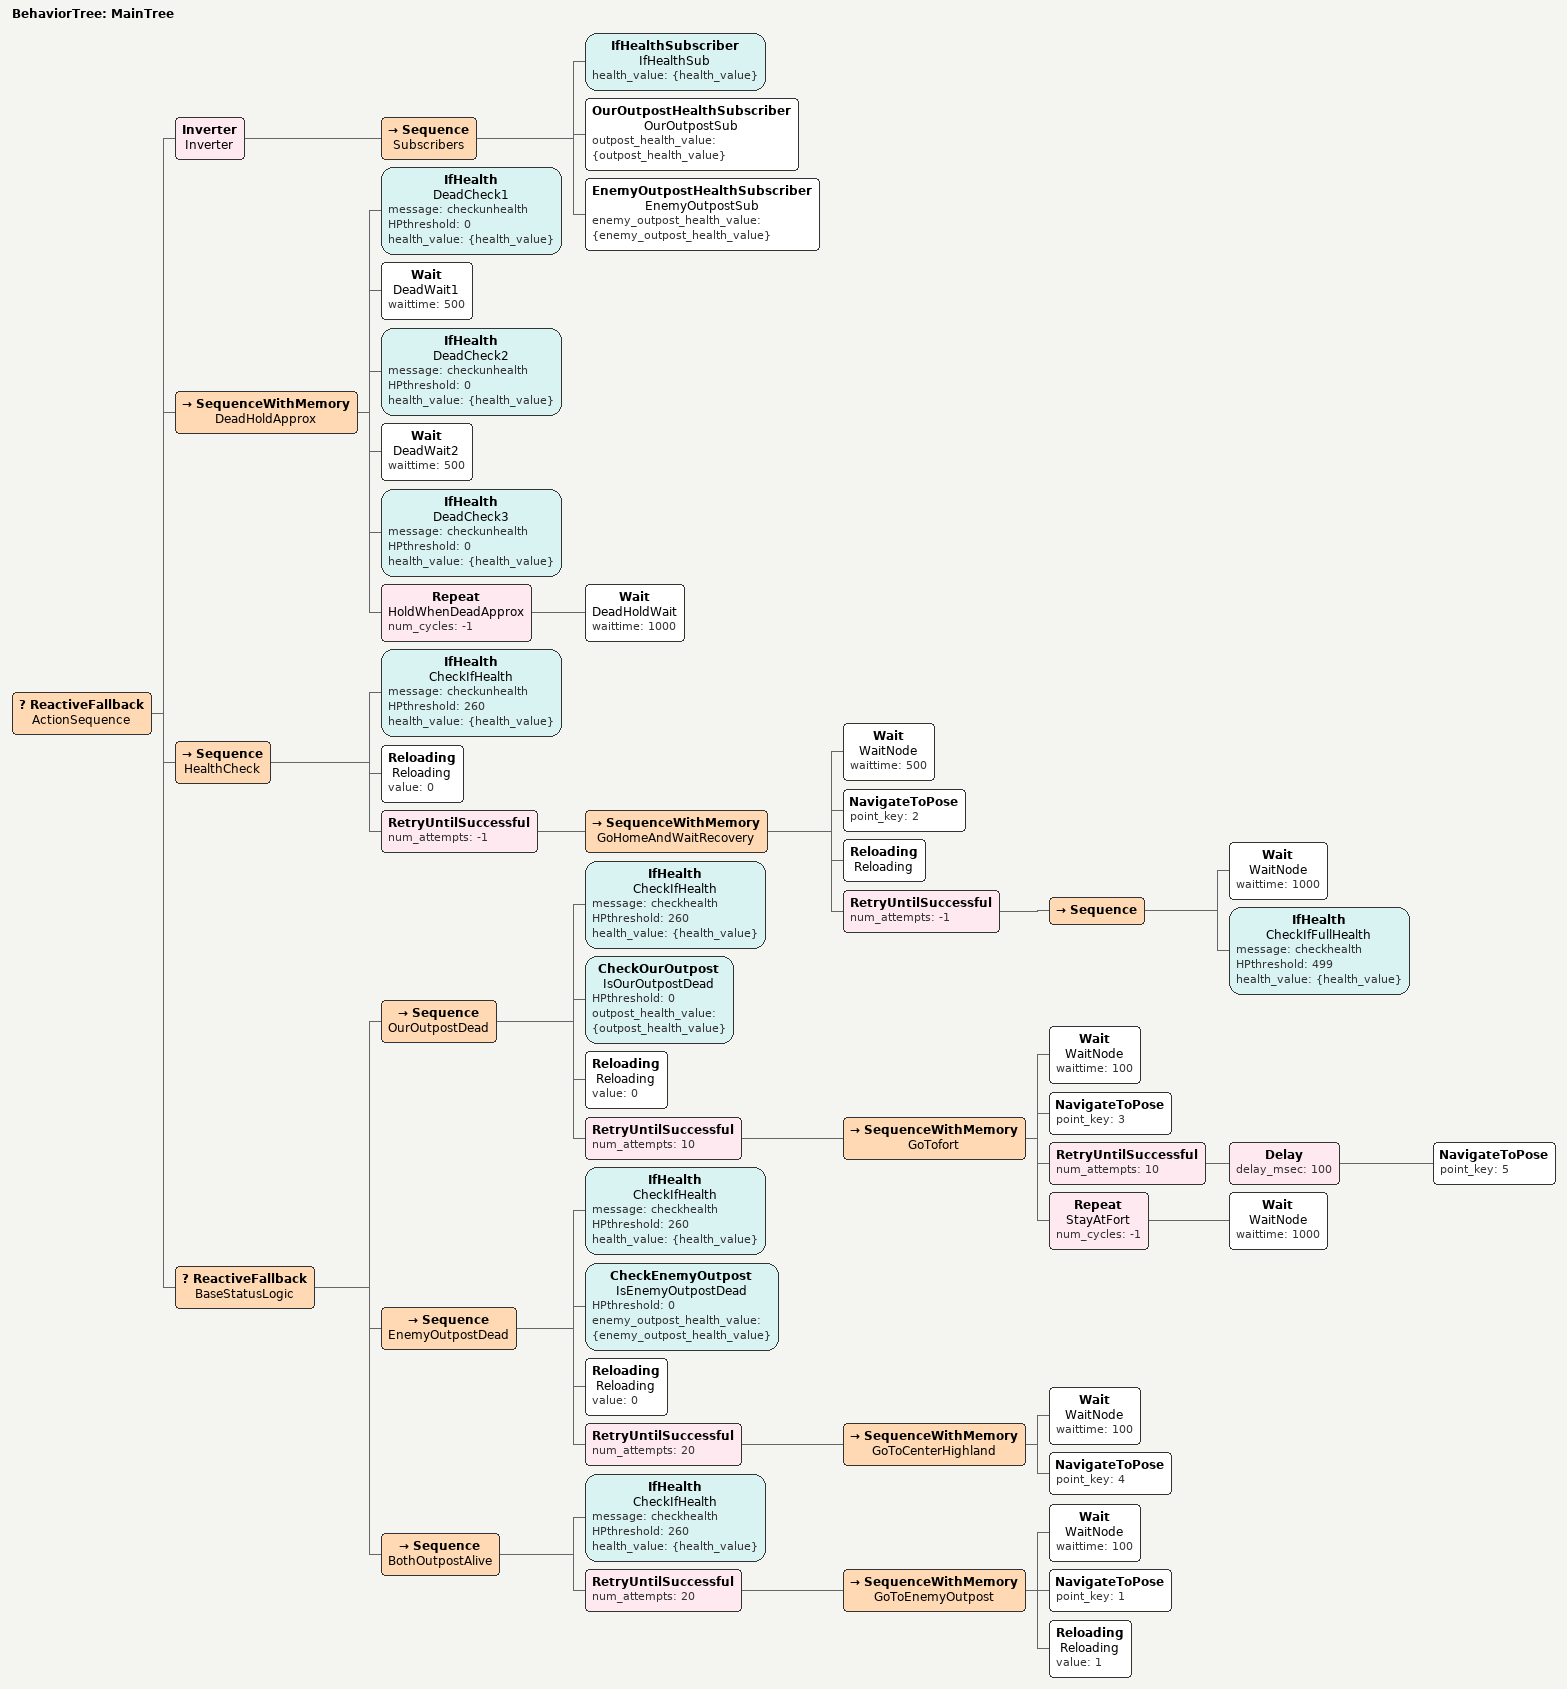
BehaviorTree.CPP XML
<root main_tree_to_execute="MainTree" BTCPP_format="4">
  <BehaviorTree ID="MainTree">
          <ReactiveFallback name="ActionSequence">

            <!-- Subscribers to ROS topics -->
            <Inverter name="Inverter">
              <Sequence name="Subscribers">
                <IfHealthSubscriber name="IfHealthSub" health_value="{health_value}"/>
                <OurOutpostHealthSubscriber name="OurOutpostSub" outpost_health_value="{outpost_health_value}"/>
                <EnemyOutpostHealthSubscriber name="EnemyOutpostSub" enemy_outpost_health_value="{enemy_outpost_health_value}"/>
              </Sequence>
            </Inverter>

            <!-- 战亡近似（纯XML）：health=0 连续三次检查后进入驻留 -->
            <SequenceWithMemory name="DeadHoldApprox">
              <IfHealth name="DeadCheck1" message="checkunhealth" HPthreshold="0" health_value="{health_value}"/>
              <Wait name="DeadWait1" waittime="500"/>
              <IfHealth name="DeadCheck2" message="checkunhealth" HPthreshold="0" health_value="{health_value}"/>
              <Wait name="DeadWait2" waittime="500"/>
              <IfHealth name="DeadCheck3" message="checkunhealth" HPthreshold="0" health_value="{health_value}"/>
              <Repeat name="HoldWhenDeadApprox" num_cycles="-1">
                <Wait name="DeadHoldWait" waittime="1000"/>
              </Repeat>
            </SequenceWithMemory>

            <!-- 最高优先级：血量检查 -->
            <Sequence name="HealthCheck">
              <IfHealth name="CheckIfHealth" message="checkunhealth" HPthreshold="260" health_value="{health_value}"/>
              <Reloading name="Reloading" value="0"/>
              <RetryUntilSuccessful num_attempts="-1">
                <SequenceWithMemory name="GoHomeAndWaitRecovery">
                  <Wait name="WaitNode" waittime="500"/>
                  <NavigateToPose point_key="2"/>
                  <Reloading name="Reloading"/>
                  <!-- 等到血量补满后再结束该分支 -->
                  <RetryUntilSuccessful num_attempts="-1">
                    <Sequence>
                      <Wait name="WaitNode" waittime="1000"/>
                      <IfHealth name="CheckIfFullHealth" message="checkhealth" HPthreshold="499" health_value="{health_value}"/>
                    </Sequence>
                  </RetryUntilSuccessful>
                </SequenceWithMemory>
              </RetryUntilSuccessful>
            </Sequence>

            <!-- 前哨站状态逻辑 -->
            <ReactiveFallback name="BaseStatusLogic">
              <!-- 如果我方前哨站阵亡，回堡垒 -->
              <Sequence name="OurOutpostDead">
                <IfHealth name="CheckIfHealth" message="checkhealth" HPthreshold="260" health_value="{health_value}"/>
                <CheckOurOutpost name="IsOurOutpostDead" HPthreshold="0" outpost_health_value="{outpost_health_value}"/>
                <Reloading name="Reloading" value="0"/>
                <RetryUntilSuccessful num_attempts="10">
                  <SequenceWithMemory name="GoTofort">
                    <Wait name="WaitNode" waittime="100"/>
                    <NavigateToPose point_key="3"/>

                      <RetryUntilSuccessful num_attempts="10">
                        <Delay delay_msec="100">
                          <NavigateToPose point_key="5"/>
                        </Delay>
                      </RetryUntilSuccessful>
                      <Repeat name="StayAtFort" num_cycles="-1">
                        <Wait name="WaitNode" waittime="1000"/>
                      </Repeat>

                  </SequenceWithMemory>
                </RetryUntilSuccessful>
              </Sequence>

              <!-- 如果我方前哨站活着，敌方前哨站死亡，去中央高地辅助 -->
              <Sequence name="EnemyOutpostDead">
                <IfHealth name="CheckIfHealth" message="checkhealth" HPthreshold="260" health_value="{health_value}"/>
                <CheckEnemyOutpost name="IsEnemyOutpostDead" HPthreshold="0" enemy_outpost_health_value="{enemy_outpost_health_value}"/>
                <Reloading name="Reloading" value="0"/>
                <RetryUntilSuccessful num_attempts="20">
                  <SequenceWithMemory name="GoToCenterHighland">
                    <Wait name="WaitNode" waittime="100"/>
                    <NavigateToPose point_key="4"/>
                  </SequenceWithMemory>
                </RetryUntilSuccessful>
              </Sequence>

              <!-- 如果双方前哨站都活着，前往去打前哨站 -->
              <Sequence name="BothOutpostAlive">
                <IfHealth name="CheckIfHealth" message="checkhealth" HPthreshold="260" health_value="{health_value}"/>
                <RetryUntilSuccessful num_attempts="20">
                  <SequenceWithMemory name="GoToEnemyOutpost">
                    <Wait name="WaitNode" waittime="100"/>
                    <NavigateToPose point_key="1"/>
                    <Reloading name="Reloading" value="1"/>
                  </SequenceWithMemory>
                </RetryUntilSuccessful>
              </Sequence>
            </ReactiveFallback>
          </ReactiveFallback>
  </BehaviorTree>
</root>
